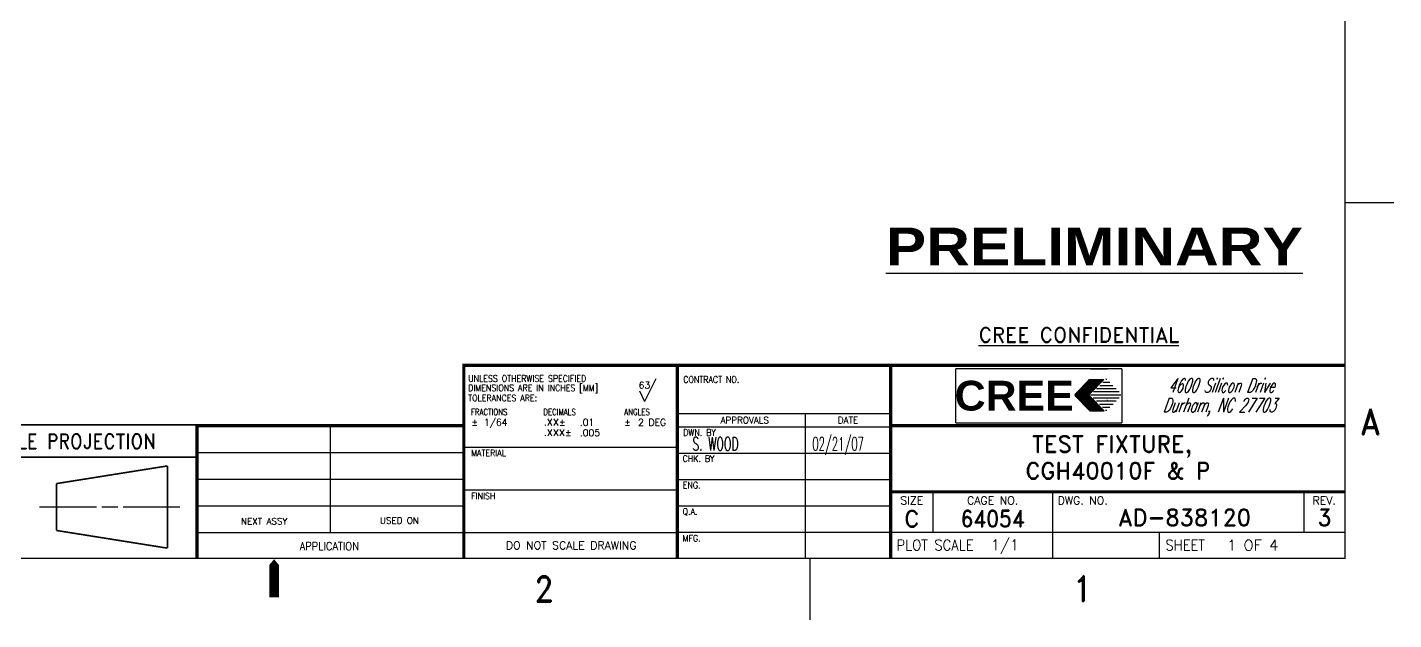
# Model space of a CAD drawing. Header units: inches. Extents: x 10.9 to 26.7, y -6.2 to 5.6.
# Drawn here: x 13.83 to 18.259, y 0.093 to 2.013 of the extents above; entities that cross this region are included whole.
import ezdxf
from ezdxf.enums import TextEntityAlignment as Align

# ---------------------------------------------------------------- set-up
doc = ezdxf.new("R2010")
doc.units = ezdxf.units.IN
doc.header["$MEASUREMENT"] = 0
for name, color, linetype in [('BORDER', 9, 'Continuous'), ('CREE', 1, 'Continuous'), ('HATCH', 6, 'Continuous'), ('TEXT', 7, 'Continuous')]:
    doc.layers.add(name, color=color, linetype=linetype)
doc.styles.add('CREE', font='ariblk.TTF', dxfattribs={"width": 0.9})
doc.styles.add('DATE', font='ROMANS.SHX', dxfattribs={"width": 0.55})
doc.styles.add('NAME', font='ROMANS.shx', dxfattribs={"width": 0.6})
doc.styles.add('NEW', font='ariblk.TTF', dxfattribs={"height": 0.03})
doc.styles.add('ROMAND', font='romand.shx')
doc.styles.add('ROMANS', font='romans.shx')
doc.styles.add('ROMANS1', font='ROMANS.shx', dxfattribs={"width": 0.8, "oblique": 20})

# ---------------------------------------------------------------- blocks, each defined once
blk = doc.blocks.new('*X24')
at = {"color": 0}
for p, q in [((0.39876, 0.04969), (0.39733, 0.04969)), ((0.39814, 0.05031), (0.39795, 0.05031)), ((0.401, 0.04719), (0.39485, 0.04719)), ((0.40062, 0.04781), (0.39547, 0.04781)), ((0.4, 0.04844), (0.39609, 0.04844)), ((0.39938, 0.04906), (0.39671, 0.04906)), ((0.40064, 0.04656), (0.39543, 0.04656)), ((0.40002, 0.04594), (0.39605, 0.04594)), ((0.3994, 0.04531), (0.39667, 0.04531)), ((0.39878, 0.04469), (0.39729, 0.04469)), ((0.39816, 0.04406), (0.39791, 0.04406))]:
    blk.add_line(p, q, dxfattribs=at)
blk = doc.blocks.new('*X23')
at = {"color": 0}
for p, q in [((0.39194, 0.04731), (0.39495, 0.05032)), ((0.3922, 0.04731), (0.39521, 0.05032)), ((0.39247, 0.04731), (0.39548, 0.05032)), ((0.39273, 0.04731), (0.39574, 0.05032)), ((0.393, 0.04731), (0.39601, 0.05032)), ((0.39326, 0.04731), (0.39627, 0.05032)), ((0.39353, 0.04731), (0.39654, 0.05032)), ((0.39379, 0.04731), (0.39681, 0.05032)), ((0.39406, 0.04731), (0.39707, 0.05032)), ((0.39424, 0.04987), (0.39468, 0.05032)), ((0.39432, 0.04731), (0.39734, 0.05032)), ((0.39183, 0.04693), (0.39196, 0.04706)), ((0.39196, 0.0468), (0.39223, 0.04706)), ((0.39209, 0.04666), (0.39249, 0.04706)), ((0.39222, 0.04653), (0.39276, 0.04706)), ((0.39236, 0.0464), (0.39302, 0.04706)), ((0.39249, 0.04626), (0.39329, 0.04706)), ((0.39262, 0.04613), (0.39355, 0.04706)), ((0.39275, 0.046), (0.39382, 0.04706)), ((0.39288, 0.04587), (0.39408, 0.04706)), ((0.39302, 0.04573), (0.39435, 0.04706)), ((0.39315, 0.0456), (0.39459, 0.04704)), ((0.39328, 0.04547), (0.39472, 0.04691)), ((0.39341, 0.04533), (0.39486, 0.04678)), ((0.39354, 0.0452), (0.39499, 0.04664)), ((0.39368, 0.04507), (0.39512, 0.04651)), ((0.39381, 0.04493), (0.39525, 0.04638)), ((0.39394, 0.0448), (0.39538, 0.04624)), ((0.39407, 0.04467), (0.39552, 0.04611)), ((0.3942, 0.04453), (0.39565, 0.04598)), ((0.39434, 0.0444), (0.39578, 0.04584)), ((0.39447, 0.04427), (0.39591, 0.04571)), ((0.3946, 0.04413), (0.39604, 0.04558)), ((0.39473, 0.044), (0.39618, 0.04544)), ((0.39498, 0.04398), (0.39631, 0.04531)), ((0.39524, 0.04398), (0.39644, 0.04518)), ((0.39551, 0.04398), (0.39657, 0.04505)), ((0.39577, 0.04398), (0.3967, 0.04491)), ((0.39604, 0.04398), (0.39684, 0.04478)), ((0.3963, 0.04398), (0.39697, 0.04465)), ((0.39657, 0.04398), (0.3971, 0.04451)), ((0.39683, 0.04398), (0.39723, 0.04438)), ((0.3971, 0.04398), (0.39736, 0.04425)), ((0.39736, 0.04398), (0.3975, 0.04411))]:
    blk.add_line(p, q, dxfattribs=at)
blk = doc.blocks.new('block_template(1)_2000')
at = {"layer": 'BORDER'}
for p, q in [((-1.39516, -0.63661), (-1.37567, -0.63661)), ((-1.6705, -0.70706), (-1.67505, -0.71615)), ((-1.67695, -0.71184), (-1.67505, -0.71615)), ((-1.80048, -0.76841), (-1.80048, -0.72577)), ((-1.66191, -0.72087), (-1.57663, -0.72087)), ((-1.61074, -0.77875), (-1.61074, -0.72087)), ((-1.66191, -0.7262), (-1.57663, -0.7262)), ((-1.85378, -0.73643), (-1.74718, -0.73643)), ((-1.74718, -0.7343), (-1.66191, -0.7343)), ((-1.66191, -0.73671), (-1.57663, -0.73671)), ((-1.85378, -0.74709), (-1.74718, -0.74709)), ((-1.66191, -0.74722), (-1.57663, -0.74722)), ((-1.74718, -0.75136), (-1.66191, -0.75136)), ((-1.55979, -0.75221), (-1.55979, -0.76841)), ((-1.51203, -0.75221), (-1.51203, -0.76841)), ((-1.41162, -0.75221), (-1.41162, -0.76841)), ((-1.85378, -0.75775), (-1.74718, -0.75775)), ((-1.66191, -0.75773), (-1.57663, -0.75773)), ((-1.85378, -0.76841), (-1.66191, -0.76841)), ((-1.66191, -0.76824), (-1.57663, -0.76824)), ((-1.3951, -0.76841), (-1.57663, -0.76841)), ((-1.51203, -0.76841), (-1.51203, -0.77875)), ((-1.46939, -0.76841), (-1.46939, -0.77875)), ((-1.60879, -0.80327), (-1.60879, -0.77875))]:
    blk.add_line(p, q, dxfattribs=at)
at = {"layer": 'BORDER', "linetype": 'Continuous'}
for p, q in [((-1.89401, -0.75826), (-1.91669, -0.75826)), ((-1.88549, -0.75826), (-1.89188, -0.75826)), ((-1.86067, -0.75826), (-1.88335, -0.75826))]:
    blk.add_line(p, q, dxfattribs=at)
at = {"layer": 'BORDER', "const_width": 0.00061}
blk.add_lwpolyline([(-1.3951, -0.14854), (-2.25091, -0.14854), (-2.25091, -0.77875), (-1.3951, -0.77875)], close=True, dxfattribs=at)
at = {"layer": 'BORDER'}
for points, const_width in [([(-1.3951, -0.70164), (-1.74718, -0.70164), (-1.74718, -0.77875)], 0.00128), ([(-1.66191, -0.77875), (-1.66191, -0.70164)], 0.00128), ([(-1.57663, -0.77875), (-1.57663, -0.70164)], 0.00128), ([(-1.85378, -0.72545), (-1.96989, -0.72545)], 0.00064), ([(-1.85378, -0.77875), (-1.85378, -0.72577), (-1.74718, -0.72577)], 0.00128), ([(-1.85378, -0.77875), (-1.85378, -0.72528)], 0.00064), ([(-1.57663, -0.72577), (-1.3951, -0.72577)], 0.00128), ([(-1.85378, -0.73832), (-1.96989, -0.73832)], 0.00064), ([(-1.86562, -0.74183), (-1.90998, -0.7489)], 0.00064), ([(-1.86562, -0.74183), (-1.86562, -0.77469)], 0.00064), ([(-1.90998, -0.7489), (-1.90998, -0.76762)], 0.00064), ([(-1.57663, -0.75221), (-1.3951, -0.75221)], 0.00128), ([(-1.86562, -0.77469), (-1.90998, -0.76762)], 0.00064), ([(-1.96989, -0.77875), (-1.85378, -0.77875)], 0.00064)]:
    blk.add_lwpolyline(points, dxfattribs=dict(at, const_width=const_width))
blk.add_lwpolyline([(-1.823, -0.7791, 0, 0.0127, 0), (-1.823, -0.78671, 0.00383, 0.00383, 0), (-1.823, -0.79436, 0.00383, 0.00383, 0)], format="xyseb", dxfattribs=at)
at = {"layer": 'CREE'}
for p, q in [((-1.48427, -0.70303), (-1.55056, -0.70303)), ((-1.55056, -0.72458), (-1.55056, -0.70303)), ((-1.4968, -0.70303), (-1.48995, -0.70303)), ((-1.48427, -0.70303), (-1.48427, -0.72458)), ((-1.50307, -0.71327), (-1.49716, -0.7073)), ((-1.49145, -0.7073), (-1.49737, -0.71327)), ((-1.49737, -0.71327), (-1.50307, -0.71327)), ((-1.50307, -0.71375), (-1.49701, -0.71986)), ((-1.49701, -0.71986), (-1.49131, -0.71986)), ((-1.49024, -0.7156), (-1.49006, -0.7156)), ((-1.55056, -0.72458), (-1.48427, -0.72458))]:
    blk.add_line(p, q, dxfattribs=at)
blk.add_lwpolyline([(-1.49131, -0.71986), (-1.49737, -0.71375), (-1.50307, -0.71375)], dxfattribs=at)
at = {"layer": 'HATCH', "color": 1}
blk.add_line((-1.49715, -0.7073), (-1.49145, -0.7073), dxfattribs=at)
at = {"layer": 'CREE', "linetype": 'Continuous', "xscale": 1.982696892510698, "yscale": 1.982696892510697, "zscale": 1.982696892510697}
for name in ['*X23', '*X24']:
    blk.add_blockref(name, (-2.27969, -0.80706), dxfattribs=at)
at = {"color": 6, "style": 'CREE', "width": 0.9}
blk.add_text('CREE', height=0.011896, dxfattribs=at).set_placement((-1.55106, -0.7197))
at = {"layer": 'BORDER', "style": 'ROMAND'}
for s, height, width, p in [('UNLESS OTHERWISE SPECIFIED', 0.0025583, 0.9, (-1.74545, -0.70818)), ('DIMENSIONS ARE IN INCHES [MM]', 0.0025583, 0.9, (-1.74545, -0.71193)), ('CONTRACT NO.', 0.0025583, 0.9, (-1.65951, -0.70857)), ('TOLERANCES ARE:', 0.0025583, 0.9, (-1.74545, -0.71598)), ('FRACTIONS', 0.002558, 0.8, (-1.74434, -0.72155)), ('DECIMALS', 0.002558, 0.8, (-1.71541, -0.72155)), ('ANGLES', 0.002558, 0.8, (-1.68309, -0.72155)), ('A', 0.01017, 0.9, (-1.38885, -0.72921)), ('%%P', 0.002558, 1.1, (-1.74417, -0.72563)), ('.XX%%P', 0.002558, 1.1, (-1.71522, -0.72563)), ('%%P', 0.002558, 1.1, (-1.6831, -0.72563)), ('THIRD ANGLE PROJECTION', 0.0059694, 0.9, (-1.96442, -0.73498)), ('.XXX%%P', 0.002558, 1.1, (-1.71522, -0.72978)), ('DWN. BY', 0.002558, 0.9, (-1.65951, -0.72975)), ('MATERIAL', 0.002558, 0.9, (-1.74428, -0.73799)), ('CHK. BY', 0.002558, 0.9, (-1.65975, -0.74017)), ('FINISH', 0.002558, 0.9, (-1.74425, -0.75512)), ('ENG.', 0.002558, 0.9, (-1.65971, -0.75079)), ('Q.A.', 0.002558, 0.9, (-1.65978, -0.76134)), ('MFG.', 0.002558, 0.9, (-1.65978, -0.77202)), ('PLOT SCALE', 0.004264, 0.9, (-1.5743, -0.77561)), ('SHEET', 0.004264, 0.9, (-1.46686, -0.77561)), ('2', 0.01017, 0.9, (-1.71906, -0.79612)), ('1', 0.01017, 0.9, (-1.5038, -0.79594))]:
    blk.add_text(s, height=height, dxfattribs=dict(at, width=width)).set_placement(p)
at = {"layer": 'BORDER', "style": 'ROMANS1', "oblique": 20, "width": 0.615}
for s, p in [('4600 Silicon Drive', (-1.46588, -0.71245)), ('Durham, NC 27703', (-1.46802, -0.72033))]:
    blk.add_text(s, height=0.0055942, dxfattribs=at).set_placement(p)
at = {"layer": 'BORDER', "style": 'ROMAND'}
for s, height, p in [('APPROVALS', 0.002558, (-1.63494, -0.72354)), ('DATE', 0.002558, (-1.59369, -0.72354)), ('NEXT ASSY', 0.002558, (-1.82695, -0.76394)), ('USED ON', 0.002558, (-1.77292, -0.76366)), ('DO NOT SCALE DRAWING', 0.0031979, (-1.70429, -0.77358))]:
    blk.add_text(s, height=height, dxfattribs=at).set_placement(p, align=Align.MIDDLE_CENTER)
for s, height, p in [('SIZE', 0.003198, (-1.56821, -0.75723)), ('CAGE NO.', 0.003198, (-1.53591, -0.75723)), ('C', 0.00665, (-1.56821, -0.76628))]:
    blk.add_text(s, height=height, dxfattribs=at).set_placement(p, align=Align.CENTER)
for s, p in [('DWG. NO.', (-1.50992, -0.75723)), ('REV.', (-1.40808, -0.75723))]:
    blk.add_text(s, height=0.003198, dxfattribs=at).set_placement(p)
at = {"layer": 'BORDER', "style": 'ROMAND', "width": 0.9}
for s, height, p in [('64054', 0.006652, (-1.53591, -0.76621)), ('APPLICATION', 0.0031979, (-1.80092, -0.77549))]:
    blk.add_text(s, height=height, dxfattribs=at).set_placement(p, align=Align.CENTER)
at = {"layer": 'TEXT', "color": 12, "style": 'NEW'}
blk.add_text('%%UPRELIMINARY', height=0.0151289, dxfattribs=at).set_placement((-1.57859, -0.66172))
at = {"layer": 'TEXT', "color": 1, "style": 'ROMAND'}
blk.add_text('%%UCREE CONFIDENTIAL', height=0.0059865, dxfattribs=at).set_placement((-1.54151, -0.69245))
at = {"layer": 'TEXT'}
for tag, height, style, p in [('REVBL', 0.00533, 'ROMANS', (-1.66436, -0.17826)), ('SFINISH', 0.00269, 'ROMANS', (-1.67501, -0.71093)), ('TITLE1', 0.00665, 'ROMAND', (-1.48586, -0.73643)), ('TITLE2', 0.00665, 'ROMAND', (-1.48586, -0.74709)), ('REV.', 0.00665, 'ROMAND', (-1.40325, -0.76575))]:
    blk.add_attdef(tag, text='', height=height, dxfattribs=dict(at, style=style)).set_placement(p, align=Align.CENTER)
for tag, p, height, style in [('DESCRIPTION', (-1.65103, -0.17826), 0.00533, 'ROMANS'), ('FTOL', (-1.73917, -0.72575), 0.00269, 'ROMANS'), ('DTOL2', (-1.70083, -0.72575), 0.00269, 'ROMANS'), ('ATOL', (-1.67755, -0.72575), 0.00269, 'ROMANS'), ('DTOL3', (-1.70083, -0.72989), 0.00269, 'ROMANS'), ('DRWNO', (-1.48566, -0.76575), 0.00665, 'ROMAND'), ('SCALE', (-1.53667, -0.77549), 0.00426, 'ROMANS'), ('SHTNO', (-1.44224, -0.77562), 0.00426, 'ROMANS')]:
    blk.add_attdef(tag, p, '', height=height, dxfattribs=dict(at, style=style))
for tag, p, style, width in [('DWNBY', (-1.65587, -0.73568), 'NAME', 0.6), ('DDATE', (-1.60794, -0.73568), 'DATE', 0.55), ('CHKBY', (-1.65587, -0.74619), 'NAME', 0.6), ('CDATE', (-1.60794, -0.74619), 'DATE', 0.55), ('ENGBY', (-1.65587, -0.7567), 'NAME', 0.6), ('EDATE', (-1.60794, -0.7567), 'DATE', 0.55), ('QABY', (-1.65587, -0.76721), 'NAME', 0.6), ('QDATE', (-1.60794, -0.76721), 'DATE', 0.55), ('MFGBY', (-1.65587, -0.77772), 'NAME', 0.6), ('MDATE', (-1.60794, -0.77772), 'DATE', 0.55)]:
    blk.add_attdef(tag, p, '', height=0.00533, dxfattribs=dict(at, style=style, width=width))

msp = doc.modelspace()

# ---------------------------------------------------------------- block references
ref = msp.add_blockref('block_template(1)_2000', (29.4196, 6.6098), dxfattribs=dict(xscale=8.112734285119464, yscale=8.112734285119465, zscale=8.112734285119464))
ref.add_attrib('TITLE1', 'TEST FIXTURE, ', dxfattribs={"layer": 'TEXT', "height": 0.053963, "style": 'ROMAND'}).set_placement((17.3652, 0.6353), align=Align.CENTER)
ref.add_attrib('TITLE2', 'CGH40010F & P', dxfattribs={"layer": 'TEXT', "height": 0.053963, "style": 'ROMAND'}).set_placement((17.3652, 0.5488), align=Align.CENTER)
ref.add_attrib('DRWNO', 'AD-838120', (17.3668, 0.3974), dxfattribs={"layer": 'TEXT', "height": 0.05396, "style": 'ROMAND'})
ref.add_attrib('REV.', '3', dxfattribs={"layer": 'TEXT', "height": 0.054, "style": 'ROMAND'}).set_placement((18.0354, 0.3974), align=Align.CENTER)
ref.add_attrib('SCALE', '1/1', (16.953, 0.3184), dxfattribs={"layer": 'TEXT', "height": 0.03459, "style": 'ROMANS'})
ref.add_attrib('SHTNO', '1 OF 4', (17.7191, 0.3173), dxfattribs={"layer": 'TEXT', "height": 0.03459, "style": 'ROMANS'})
ref.add_attrib('DWNBY', 'S. WOOD', (15.9859, 0.6414), dxfattribs={"layer": 'TEXT', "height": 0.04324, "style": 'NAME', "width": 0.6})
ref.add_attrib('DDATE', '02/21/07', (16.3748, 0.6414), dxfattribs={"layer": 'TEXT', "height": 0.04324, "style": 'DATE', "width": 0.55})
ref.add_attrib('SFINISH', '63', dxfattribs={"layer": 'TEXT', "height": 0.02179, "style": 'ROMANS'}).set_placement((15.8307, 0.8422), align=Align.CENTER)
ref.add_attrib('FTOL', '1/64', (15.3101, 0.722), dxfattribs={"layer": 'TEXT', "height": 0.02179, "style": 'ROMANS'})
ref.add_attrib('DTOL2', '.01', (15.6212, 0.722), dxfattribs={"layer": 'TEXT', "height": 0.02179, "style": 'ROMANS'})
ref.add_attrib('DTOL3', '.005', (15.6212, 0.6883), dxfattribs={"layer": 'TEXT', "height": 0.02179, "style": 'ROMANS'})
ref.add_attrib('ATOL', '2 DEG', (15.8101, 0.722), dxfattribs={"layer": 'TEXT', "height": 0.02179, "style": 'ROMANS'})

doc.saveas('drawing.dxf')
